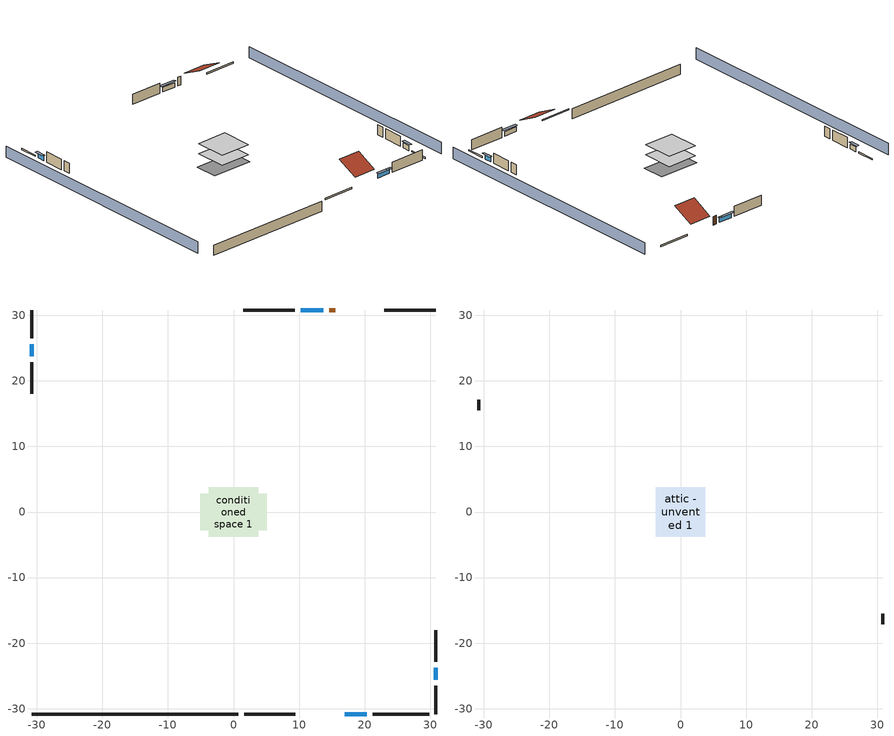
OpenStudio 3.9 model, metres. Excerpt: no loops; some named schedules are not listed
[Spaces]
conditioned space 1
 floor foundation (Slab1 construction): -5.06,-2.82 -5.06,2.82 5.06,2.82 5.06,-2.82 z-2.13
 floor adiabatic (AdiabaticFloorConstruction): -3.78,-3.78 -3.78,3.78 3.78,3.78 3.78,-3.78 z0.3
 wall outside (Wall1 construction): 21.26,-30.8 29.87,-30.8 z0.3:2.74
 wall outside (Wall2 construction): -30.8,22.83 -30.8,18.05 z0.3:2.74
 wall outside (Wall3 construction): 9.34,30.8 1.49,30.8 z0.3:2.74
 wall outside (Wall4 construction): 30.8,-22.83 30.8,-18.05 z0.3:2.74
 wall outside (RimJoist1 construction): 1.64,-30.8 9.45,-30.8 z0.3:0.61
 wall outside (RimJoist2 construction): -30.8,30.8 -30.8,26.47 z0.3:0.61
 wall outside (RimJoist3 construction): 30.8,30.8 23,30.8 z0.3:0.61
 wall outside (RimJoist4 construction): 30.8,-30.8 30.8,-26.47 z0.3:0.61
 wall outside (AdiabaticWallConstruction): 16.95,-30.8 20.33,-30.8 / 13.65,30.8 10.27,30.8 z0.3:1.4; -30.8,25.55 -30.8,23.76 / 30.8,-25.55 30.8,-23.76 z0.3:1.46
 wall outside (AdiabaticWallConstruction 1): 15.5,30.8 14.58,30.8 z0.3:2.34
 wall foundation (FoundationWall1 construction): -30.8,-30.8 0.71,-30.8 z-2.13:0.3
 window (WindowConstruction): 16.95,-30.8 20.33,-30.8 z0.3:1.4
 window (WindowConstruction 1): -30.8,25.54 -30.8,23.76 z0.3:1.46
 window (WindowConstruction 2): 13.65,30.8 10.27,30.8 z0.3:1.4
 window (WindowConstruction 3): 30.8,-25.54 30.8,-23.76 z0.3:1.46
 door (Door): 15.49,30.8 14.58,30.8 z0.3:2.34
 ceiling adiabatic (AdiabaticFloorConstruction): 3.78,-3.78 3.78,3.78 -3.78,3.78 -3.78,-3.78 z0.3
attic - unvented 1
 floor to conditioned space 1 (Floor1 construction Reversed): -3.78,-3.78 -3.78,3.78 3.78,3.78 3.78,-3.78 z2.74
 wall outside (Wall5 construction): -30.8,17.12 -30.8,15.5 z0.3:2.74
 wall outside (Wall6 construction): 30.8,-17.12 30.8,-15.5 z0.3:2.74
 roof outside (Roof1 construction): 16.02,-30.8,2.74 16.02,-25.75,5.27 10.38,-25.75,5.27 10.38,-30.8,2.74
 roof outside (Roof2 construction): 16.42,30.8,2.74 16.42,25.75,5.27 22.07,25.75,5.27 22.07,30.8,2.74
shading: 35.37,-30.8 35.37,30.8 / -35.37,30.8 -35.37,-30.8 z0:2.74; 20.63,-30.8 16.65,-30.8 16.65,-31.41 20.63,-31.41 z1.71; -30.8,23.46 -30.8,25.85 -31.41,25.85 -31.41,23.46 z1.77; 9.97,30.8 13.96,30.8 13.96,31.41 9.97,31.41 z1.71; 30.8,-23.46 30.8,-25.85 31.41,-25.85 31.41,-23.46 z1.77
[Site]
Portland Intl Arpt_OR: Latitude {deg}=45.59; Longitude {deg}=-122.6; Time Zone {hr}=-8; Elevation {m}=33; Terrain=Suburbs; Keep Site Location Information=Yes
[Site:GroundTemperature:Shallow]
10.2558, 8.96328, 8.85977, 9.47314, 11.9355, 14.3863, 16.5111, 17.8571, 17.9714, 16.8767, 14.8061, 12.4304
[Site:WaterMainsTemperature]
Calculation Method=Schedule; Temperature Schedule=mains temperature schedule
[Building]
Building 1
[Material] Roughness=Rough
Name | Thickness {m} | Conductivity {W/m-K} | Density {kg/m3} | Specific Heat {J/kg-K} | Thermal Absorptance | Solar Absorptance | Visible Absorptance
metal surfacing | 0.000508 | 50.0403 | 7801.74 | 460.57 | 0.9 | 0.9 | 0.9
roof rigid ins | 0.00396442 | 0.029427 | 32.04 | 1214.23 | 0.9 | 0.7 | 0.7
osb sheathing 0.5 in. | 0.0127 | 0.115458 | 512.64 | 1214.23 | 0.9 | 0.6 | 0.6
wood siding | 0.0254 | 0.102417 | 544.68 | 1172.36 | 0.9 | 0.85 | 0.85
osb sheathing 0.5 in. 1 | 0.0127 | 0.115458 | 512.64 | 1214.23 | 0.9 | 0.7 | 0.7
wall stud and cavity | 0.1397 | 0.550994 | 139.0536 | 1170.24 | 0.9 | 0.7 | 0.7
gypsum board | 0.0127 | 0.160291 | 801 | 837.4 | 0.9 | 0.6 | 0.6
wall stud and cavity 1 | 0.1397 | 0.727959 | 139.0536 | 1170.24 | 0.9 | 0.6 | 0.6
rim joist stud and cavity | 0.0508 | 0.178688 | 50.32683 | 1063.81 | 0.9 | 0.6 | 0.6
ceiling loosefill ins | 0.0846667 | 0.0480833 | 16.02 | 1046.75 | 0.9 | 0.7 | 0.7
ceiling stud and cavity | 0.1397 | 0.0920385 | 65.682 | 1177.47 | 0.9 | 0.7 | 0.7
concrete 8.0 in. | 0.2032 | 1.803125 | 2242.8 | 837.4 | 0.9 | 0.7 | 0.7
gypsum board 1 | 0.0127 | 0.160291 | 801 | 837.4 | 0.9 | 0.7 | 0.7
concrete 4.0 in. | 0.1016 | 1.803125 | 2242.8 | 837.4 | 0.9 | 0.7 | 0.7
floor covering | 0.0127 | 0.0450781 | 54.468 | 1339.84 | 0.9 | 0.9 | 0.9
wood siding 1; wood siding 2 | 0.0254 | 0.102417 | 544.68 | 1172.36
wall rigid ins; floor rigid ins | 0.512978 | 0.029427 | 32.04 | 1214.23 | 0.9 | 0.7 | 0.7
wall stud and cavity 2 | 0.0889 | 0.380278 | 52.3479 | 1209.89 | 0.9 | 0.7 | 0.7
door material | 0.04445 | 0.0612267 | 512.64 | 1214.23 | 0.9 | 0.7 | 0.7
floor stud and cavity | 0.1397 | 1.75129 | 37.0049 | 1207.88 | 0.9 | 0.7 | 0.7
osb sheathing 0.75 in. | 0.01905 | 0.115458 | 512.64 | 1214.23 | 0.9 | 0.7 | 0.7
floor covering 1 | 0.0127 | 0.0433444 | 54.468 | 1339.84 | 0.9 | 0.6 | 0.6
wall stud and cavity 3 | 0.0889 | 0.391764 | 83.0341 | 1211.67 | 0.9 | 0.7 | 0.7
furniture material conditioned space 1 | 0.1524 | 0.115458 | 640.8 | 1214.23 | 0.9 | 0.6 | 0.6
[Construction]
Roof1 construction; Roof2 construction: metal surfacing, roof rigid ins, osb sheathing 0.5 in.
Wall1 construction; Wall2 construction; Wall3 construction; Wall4 construction: wood siding, osb sheathing 0.5 in. 1, wall stud and cavity, gypsum board
Wall5 construction; Wall6 construction: wood siding, osb sheathing 0.5 in. 1, wall stud and cavity 1
RimJoist1 construction; RimJoist2 construction; RimJoist3 construction; RimJoist4 construction: wood siding, rim joist stud and cavity
Floor1 construction Reversed: gypsum board, ceiling stud and cavity, ceiling loosefill ins
FoundationWall1 construction: concrete 8.0 in., gypsum board 1
Slab1 construction: concrete 4.0 in., floor covering
WindowConstruction; WindowConstruction 1; WindowConstruction 2; WindowConstruction 3: WindowMaterial
AdiabaticWallConstruction: wood siding 1, wall rigid ins, wall stud and cavity 2, gypsum board
Door: door material
AdiabaticWallConstruction 1: wood siding 2, wall rigid ins, wall stud and cavity 2, gypsum board
AdiabaticFloorConstruction: floor stud and cavity, floor rigid ins, osb sheathing 0.75 in., floor covering 1
PartitionWallConstruction: gypsum board, wall stud and cavity 3, gypsum board
furniture construction conditioned space 1: furniture material conditioned space 1
[WindowMaterial:SimpleGlazingSystem]
WindowMaterial: U-Factor {W/m2-K}=4.31528; Solar Heat Gain Coefficient=0.67
[ThermalZone] Multiplier=1; Use Ideal Air Loads=No
Name | Volume {m3} | Thermostat
conditioned space | 278.185 | conditioned space temperature setpoint
attic - unvented | 32.1115
[Sizing:Zone]
attic - unvented: Zone Cooling Design Supply Air Temperature Input Method=SupplyAirTemperature; Zone Cooling Design Supply Air Temperature {C}=14; Zone Cooling Design Supply Air Temperature Difference {deltaC}=11.11; Zone Heating Design Supply Air Temperature Input Method=SupplyAirTemperature; Zone Heating Design Supply Air Temperature {C}=40; Zone Heating Design Supply Air Temperature Difference {deltaC}=11.11; Zone Cooling Design Supply Air Humidity Ratio {kg-H2O/kg-air}=0.0085; Zone Heating Design Supply Air Humidity Ratio {kg-H2O/kg-air}=0.008; Cooling Design Air Flow Method=DesignDay; Heating Design Air Flow Method=DesignDay; Account for Dedicated Outdoor Air System=No; Dedicated Outdoor Air System Control Strategy=NeutralSupplyAir; Dedicated Outdoor Air Low Setpoint Temperature for Design {C}=autosize; Dedicated Outdoor Air High Setpoint Temperature for Design {C}=autosize; Zone Load Sizing Method=Sensible Load Only No Latent Load; Zone Latent Cooling Design Supply Air Humidity Ratio Input Method=HumidityRatioDifference; Zone Cooling Design Supply Air Humidity Ratio Difference {kgWater/kgDryAir}=0.005; Zone Latent Heating Design Supply Air Humidity Ratio Input Method=HumidityRatioDifference; Zone Humidification Design Supply Air Humidity Ratio Difference {kgWater/kgDryAir}=0.005; Sizing Option=Coincident
[Space]
Name | Thermal Zone | Volume {m3}
conditioned space 1 | conditioned space | 278.185
attic - unvented 1 | attic - unvented | 32.1115
[ThermostatSetpoint:DualSetpoint]
conditioned space temperature setpoint: Heating Setpoint Temperature Schedule=heating setpoint; Cooling Setpoint Temperature Schedule=cooling setpoint; Temperature Difference Between Cutout And Setpoint {deltaC}=0
[Foundation:Kiva]
Foundation Kiva 1: Initial Indoor Air Temperature {C}=10; Wall Height Above Grade {m}=0.3048; Wall Depth Below Slab {m}=0.2032
[Foundation:Kiva:Settings]
Soil Conductivity {W/m-K}=2.9427; Soil Density {kg/m3}=1842.3; Soil Specific Heat {J/kg-K}=418.7; Ground Solar Absorptivity=0.9; Ground Thermal Absorptivity=0.9; Ground Surface Roughness {m}=0.03; Far-Field Width {m}=40; Deep-Ground Boundary Condition=ZeroFlux; Deep-Ground Depth {m}=40; Minimum Cell Dimension {m}=0.2; Maximum Cell Growth Coefficient=3; Simulation Timestep=Timestep
[SurfaceProperty:ExposedFoundationPerimeter]
Slab1: Exposed Perimeter Calculation Method=TotalExposedPerimeter; Total Exposed Perimeter {m}=31.51632
[SurfaceProperty:IncidentSolarMultiplier] Incident Solar Multiplier=1; Incident Solar Multiplier Schedule=trans schedule winter=0.85 summer=0.7
Window1; Window2; Window3; Window4
[InternalMass:Definition] Design Level Calculation Method=SurfaceArea
Name | Construction | Surface Area {m2}
partition wall mass | PartitionWallConstruction | 114.085
furniture mass conditioned space 1 | furniture construction conditioned space 1 | 45.63397
[InternalMass] Space or SpaceType=conditioned space 1; Multiplier=1
Name | Internal Mass Definition
partition wall mass | partition wall mass
furniture mass conditioned space 1 | furniture mass conditioned space 1
[Fan:SystemModel]
central ac and furnace supply fan: Availability Schedule=Always On Discrete; Design Maximum Air Flow Rate {m3/s}=0.320924; Speed Control Method=Discrete; Electric Power Minimum Flow Rate Fraction=0.2; Design Pressure Rise {Pa}=500; Motor Efficiency=1; Motor In Air Stream Fraction=1; Design Electric Power Consumption {W}=autosize; Design Power Sizing Method=PowerPerFlow; Electric Power Per Unit Flow Rate {W/(m3/s)}=1059.44; Electric Power Per Unit Flow Rate Per Unit Pressure {W-s/m3-Pa}=1.66667; Fan Total Efficiency=0.7; Motor Loss Radiative Fraction=0; Speed Flow Fraction 1=0.93529; Speed Electric Power Fraction 1=0.81817; Speed Flow Fraction 2=1; Speed Electric Power Fraction 2=1
[EnergyManagementSystem:Sensor]
Name | Output Variable or Output Meter Index Key | Output Variable or Output Meter
central_ac_and_furnace_supply_fan_s; central_ac_and_furnace_supply_fan_s_1 | central ac and furnace supply fan | Fan Electricity Energy
water_heater_T_set | water heater setpoint | Schedule Value
out_pb_s |  | Site Outdoor Air Barometric Pressure
out_wt_s |  | Site Outdoor Air Humidity Ratio
site_vw_s |  | Site Wind Speed
cool_season | cooling season schedule | Schedule Value
central_ac_and_furnace_airloop_Fan_RTF_s | central ac and furnace supply fan | Fan Runtime Fraction Speed 1
central_ac_and_furnace_airloop_Fan_RTF_s_1 | central ac and furnace supply fan | Fan Runtime Fraction Speed 2
natural_vent_s | natural vent schedule | Schedule Value
htg_sp_s | heating setpoint | Schedule Value
clg_sp_s | cooling setpoint | Schedule Value
mech_vent_range_fan_0_sch_s | mech vent range fan 0 schedule | Schedule Value
mech_vent_bath_fan_0_sch_s | mech vent bath fan 0 schedule | Schedule Value
clothes_dryer_exhaust_0_sch_s | clothes_dryer | Schedule Value
htg_load_cond |  | Heating:EnergyTransfer:Zone:CONDITIONED SPACE
clg_load_cond |  | Cooling:EnergyTransfer:Zone:CONDITIONED SPACE
s_conv | Floor1 | Surface Inside Face Convection Heat Gain Energy
s_ig | Floor1 | Surface Inside Face Internal Gains Radiation Heat Gain Energy
s_sol | Floor1 | Surface Inside Face Solar Radiation Heat Gain Energy
s_lgt | Floor1 | Surface Inside Face Lights Radiation Heat Gain Energy
s_surf | Floor1 | Surface Inside Face Net Surface Thermal Radiation Heat Gain Energy
s_conv_1 | FoundationWall1 | Surface Inside Face Convection Heat Gain Energy
s_ig_1 | FoundationWall1 | Surface Inside Face Internal Gains Radiation Heat Gain Energy
s_sol_1 | FoundationWall1 | Surface Inside Face Solar Radiation Heat Gain Energy
s_lgt_1 | FoundationWall1 | Surface Inside Face Lights Radiation Heat Gain Energy
s_surf_1 | FoundationWall1 | Surface Inside Face Net Surface Thermal Radiation Heat Gain Energy
s_conv_2 | inferred conditioned ceiling | Surface Inside Face Convection Heat Gain Energy
s_ig_2 | inferred conditioned ceiling | Surface Inside Face Internal Gains Radiation Heat Gain Energy
s_sol_2 | inferred conditioned ceiling | Surface Inside Face Solar Radiation Heat Gain Energy
s_lgt_2 | inferred conditioned ceiling | Surface Inside Face Lights Radiation Heat Gain Energy
s_surf_2 | inferred conditioned ceiling | Surface Inside Face Net Surface Thermal Radiation Heat Gain Energy
s_conv_3 | inferred conditioned floor | Surface Inside Face Convection Heat Gain Energy
s_ig_3 | inferred conditioned floor | Surface Inside Face Internal Gains Radiation Heat Gain Energy
s_sol_3 | inferred conditioned floor | Surface Inside Face Solar Radiation Heat Gain Energy
s_lgt_3 | inferred conditioned floor | Surface Inside Face Lights Radiation Heat Gain Energy
s_surf_3 | inferred conditioned floor | Surface Inside Face Net Surface Thermal Radiation Heat Gain Energy
s_conv_4 | RimJoist1 | Surface Inside Face Convection Heat Gain Energy
s_ig_4 | RimJoist1 | Surface Inside Face Internal Gains Radiation Heat Gain Energy
s_sol_4 | RimJoist1 | Surface Inside Face Solar Radiation Heat Gain Energy
s_lgt_4 | RimJoist1 | Surface Inside Face Lights Radiation Heat Gain Energy
s_surf_4 | RimJoist1 | Surface Inside Face Net Surface Thermal Radiation Heat Gain Energy
s_conv_5 | RimJoist2 | Surface Inside Face Convection Heat Gain Energy
s_ig_5 | RimJoist2 | Surface Inside Face Internal Gains Radiation Heat Gain Energy
s_sol_5 | RimJoist2 | Surface Inside Face Solar Radiation Heat Gain Energy
s_lgt_5 | RimJoist2 | Surface Inside Face Lights Radiation Heat Gain Energy
s_surf_5 | RimJoist2 | Surface Inside Face Net Surface Thermal Radiation Heat Gain Energy
s_conv_6 | RimJoist3 | Surface Inside Face Convection Heat Gain Energy
s_ig_6 | RimJoist3 | Surface Inside Face Internal Gains Radiation Heat Gain Energy
s_sol_6 | RimJoist3 | Surface Inside Face Solar Radiation Heat Gain Energy
s_lgt_6 | RimJoist3 | Surface Inside Face Lights Radiation Heat Gain Energy
s_surf_6 | RimJoist3 | Surface Inside Face Net Surface Thermal Radiation Heat Gain Energy
s_conv_7 | RimJoist4 | Surface Inside Face Convection Heat Gain Energy
s_ig_7 | RimJoist4 | Surface Inside Face Internal Gains Radiation Heat Gain Energy
s_sol_7 | RimJoist4 | Surface Inside Face Solar Radiation Heat Gain Energy
s_lgt_7 | RimJoist4 | Surface Inside Face Lights Radiation Heat Gain Energy
s_surf_7 | RimJoist4 | Surface Inside Face Net Surface Thermal Radiation Heat Gain Energy
s_conv_8 | Slab1 | Surface Inside Face Convection Heat Gain Energy
s_ig_8 | Slab1 | Surface Inside Face Internal Gains Radiation Heat Gain Energy
s_sol_8 | Slab1 | Surface Inside Face Solar Radiation Heat Gain Energy
s_lgt_8 | Slab1 | Surface Inside Face Lights Radiation Heat Gain Energy
s_surf_8 | Slab1 | Surface Inside Face Net Surface Thermal Radiation Heat Gain Energy
ss_sol | Door1 | Surface Inside Face Solar Radiation Heat Gain Energy
ss_lgt | Door1 | Surface Inside Face Lights Radiation Heat Gain Energy
ss_conv | Door1 | Surface Inside Face Convection Heat Gain Energy
ss_ig | Door1 | Surface Inside Face Internal Gains Radiation Heat Gain Energy
ss_surf | Door1 | Surface Inside Face Net Surface Thermal Radiation Heat Gain Energy
ss_conv_1 | Window1 | Surface Inside Face Convection Heat Gain Energy
ss_ig_1 | Window1 | Surface Inside Face Internal Gains Radiation Heat Gain Energy
ss_surf_1 | Window1 | Surface Inside Face Net Surface Thermal Radiation Heat Gain Energy
ss_trans_in | Window1 | Surface Window Transmitted Solar Radiation Rate
ss_back_out | Window1 | Surface Window Shortwave from Zone Back Out Window Heat Transfer Rate
ss_trans_out | Window1 | Surface Inside Face Initial Transmitted Diffuse Transmitted Out Window Solar Radiation Rate
ss_conv_2 | Window2 | Surface Inside Face Convection Heat Gain Energy
ss_ig_2 | Window2 | Surface Inside Face Internal Gains Radiation Heat Gain Energy
ss_surf_2 | Window2 | Surface Inside Face Net Surface Thermal Radiation Heat Gain Energy
ss_trans_in_1 | Window2 | Surface Window Transmitted Solar Radiation Rate
ss_back_out_1 | Window2 | Surface Window Shortwave from Zone Back Out Window Heat Transfer Rate
ss_trans_out_1 | Window2 | Surface Inside Face Initial Transmitted Diffuse Transmitted Out Window Solar Radiation Rate
ss_conv_3 | Window3 | Surface Inside Face Convection Heat Gain Energy
ss_ig_3 | Window3 | Surface Inside Face Internal Gains Radiation Heat Gain Energy
ss_surf_3 | Window3 | Surface Inside Face Net Surface Thermal Radiation Heat Gain Energy
ss_trans_in_2 | Window3 | Surface Window Transmitted Solar Radiation Rate
ss_back_out_2 | Window3 | Surface Window Shortwave from Zone Back Out Window Heat Transfer Rate
ss_trans_out_2 | Window3 | Surface Inside Face Initial Transmitted Diffuse Transmitted Out Window Solar Radiation Rate
ss_conv_4 | Window4 | Surface Inside Face Convection Heat Gain Energy
ss_ig_4 | Window4 | Surface Inside Face Internal Gains Radiation Heat Gain Energy
ss_surf_4 | Window4 | Surface Inside Face Net Surface Thermal Radiation Heat Gain Energy
ss_trans_in_3 | Window4 | Surface Window Transmitted Solar Radiation Rate
ss_back_out_3 | Window4 | Surface Window Shortwave from Zone Back Out Window Heat Transfer Rate
ss_trans_out_3 | Window4 | Surface Inside Face Initial Transmitted Diffuse Transmitted Out Window Solar Radiation Rate
s_conv_9 | Wall1 | Surface Inside Face Convection Heat Gain Energy
s_ig_9 | Wall1 | Surface Inside Face Internal Gains Radiation Heat Gain Energy
s_sol_9 | Wall1 | Surface Inside Face Solar Radiation Heat Gain Energy
s_lgt_9 | Wall1 | Surface Inside Face Lights Radiation Heat Gain Energy
s_surf_9 | Wall1 | Surface Inside Face Net Surface Thermal Radiation Heat Gain Energy
s_conv_10 | Wall2 | Surface Inside Face Convection Heat Gain Energy
s_ig_10 | Wall2 | Surface Inside Face Internal Gains Radiation Heat Gain Energy
s_sol_10 | Wall2 | Surface Inside Face Solar Radiation Heat Gain Energy
s_lgt_10 | Wall2 | Surface Inside Face Lights Radiation Heat Gain Energy
s_surf_10 | Wall2 | Surface Inside Face Net Surface Thermal Radiation Heat Gain Energy
s_conv_11 | Wall3 | Surface Inside Face Convection Heat Gain Energy
s_ig_11 | Wall3 | Surface Inside Face Internal Gains Radiation Heat Gain Energy
s_sol_11 | Wall3 | Surface Inside Face Solar Radiation Heat Gain Energy
s_lgt_11 | Wall3 | Surface Inside Face Lights Radiation Heat Gain Energy
s_surf_11 | Wall3 | Surface Inside Face Net Surface Thermal Radiation Heat Gain Energy
s_conv_12 | Wall4 | Surface Inside Face Convection Heat Gain Energy
s_ig_12 | Wall4 | Surface Inside Face Internal Gains Radiation Heat Gain Energy
s_sol_12 | Wall4 | Surface Inside Face Solar Radiation Heat Gain Energy
s_lgt_12 | Wall4 | Surface Inside Face Lights Radiation Heat Gain Energy
s_surf_12 | Wall4 | Surface Inside Face Net Surface Thermal Radiation Heat Gain Energy
im_conv | furniture mass conditioned space 1 | Surface Inside Face Convection Heat Gain Energy
im_ig | furniture mass conditioned space 1 | Surface Inside Face Internal Gains Radiation Heat Gain Energy
im_sol | furniture mass conditioned space 1 | Surface Inside Face Solar Radiation Heat Gain Energy
im_lgt | furniture mass conditioned space 1 | Surface Inside Face Lights Radiation Heat Gain Energy
im_surf | furniture mass conditioned space 1 | Surface Inside Face Net Surface Thermal Radiation Heat Gain Energy
im_conv_1 | partition wall mass | Surface Inside Face Convection Heat Gain Energy
im_ig_1 | partition wall mass | Surface Inside Face Internal Gains Radiation Heat Gain Energy
im_sol_1 | partition wall mass | Surface Inside Face Solar Radiation Heat Gain Energy
im_lgt_1 | partition wall mass | Surface Inside Face Lights Radiation Heat Gain Energy
im_surf_1 | partition wall mass | Surface Inside Face Net Surface Thermal Radiation Heat Gain Energy
airflow_gain | infil flow | Infiltration Sensible Heat Gain Energy
airflow_loss | infil flow | Infiltration Sensible Heat Loss Energy
airflow_gain_1 | natural vent flow | Infiltration Sensible Heat Gain Energy
airflow_loss_1 | natural vent flow | Infiltration Sensible Heat Loss Energy
airflow_gain_2 | whole house fan flow | Infiltration Sensible Heat Gain Energy
airflow_loss_2 | whole house fan flow | Infiltration Sensible Heat Loss Energy
mv_conv | mech vent bath fan 0 | Electric Equipment Convective Heating Energy
mv_rad | mech vent bath fan 0 | Electric Equipment Radiant Heating Energy
mv_conv_1 | mech vent house fan | Electric Equipment Convective Heating Energy
mv_rad_1 | mech vent house fan | Electric Equipment Radiant Heating Energy
mv_conv_2 | mech vent house fan cfis | Electric Equipment Convective Heating Energy
mv_rad_2 | mech vent house fan cfis | Electric Equipment Radiant Heating Energy
mv_conv_3 | mech vent range fan 0 | Electric Equipment Convective Heating Energy
[OtherEquipment:Definition] Design Level Calculation Method=EquipmentLevel
Name | Design Level {W} | Fraction Latent | Fraction Radiant | Fraction Lost
water heater sens; mech vent house fan sensible load | 0 | 0 | 0 | 0
water heater lat; mech vent house fan latent load | 0 | 1 | 0 | 0
water heater energy adjustment1 | 0.01 | 0 | 0 | 1
clothes dryer 2 | 2035.83 | 0.015 | 0.081 | 0.85
cooking range 2 | 0 | 0.08 | 0.432 | 0.2
general water use sensible | -116.29 | 0 | 0.6 | 0
general water use latent | 117.996 | 1 | 0 | 0
[OtherEquipment] Space or SpaceType=conditioned space 1
Name | Other Equipment Definition | Schedule | Fuel Type
water heater sens | water heater sens | Always On Discrete
water heater lat | water heater lat | Always On Discrete
water heater energy adjustment1 | water heater energy adjustment1 | Always On Discrete | Electricity
clothes dryer 1 | clothes dryer 2 | clothes_dryer | NaturalGas
cooking range 1 | cooking range 2 | cooking_range | Electricity
general water use sensible | general water use sensible | general water use schedule
general water use latent | general water use latent | general water use schedule
mech vent house fan sensible load | mech vent house fan sensible load | Always On Discrete
mech vent house fan latent load | mech vent house fan latent load | Always On Discrete
[ElectricEquipment:Definition] Design Level Calculation Method=EquipmentLevel
Name | Design Level {W} | Fraction Latent | Fraction Radiant | Fraction Lost
clothes washer | 175.425 | 0.03 | 0.162 | 0.7
clothes dryer | 153.241 | 0.015 | 0.081 | 0.85
dishwasher | 500.382 | 0.3 | 0.18 | 0.4
fridge | 43.7215 | 0 | 0.6 | 0
fridge 2 | 80.4475 | 0 | 0.6 | 0
cooking range | 1630.78 | 0.08 | 0.432 | 0.2
misc tv | 619.571 | 0 | 0.6 | 0
misc plug loads | 464.052 | 0.021 | 0.558 | 0.049
whole house fan; mech vent house fan | 0 | 0 | 0 | 1
mech vent house fan cfis | 0 | 0 | 0 | 0
mech vent range fan 0; mech vent bath fan 0 | 30 | 0 | 0 | 1
[ElectricEquipment] Space or SpaceType=conditioned space 1
Name | Electric Equipment Definition | Schedule
clothes washer | clothes washer | clothes_washer
clothes dryer | clothes dryer | clothes_dryer
dishwasher | dishwasher | dishwasher
fridge | fridge | fridge schedule
fridge 1 | fridge 2 | fridge schedule 1
cooking range | cooking range | cooking_range
misc tv | misc tv | plug_loads_tv
misc plug loads | misc plug loads | plug_loads_other
whole house fan | whole house fan | Always On Discrete
mech vent house fan | mech vent house fan | mech vent house fan schedule
mech vent house fan cfis | mech vent house fan cfis | mech vent house fan cfis schedule
mech vent range fan 0 | mech vent range fan 0 | mech vent range fan 0 schedule
mech vent bath fan 0 | mech vent bath fan 0 | mech vent bath fan 0 schedule
[WaterUse:Equipment:Definition]
Name | Peak Flow Rate {m3/s}
clothes washer | 2.04064e-06
dishwasher | 4.76248e-06
[Lights:Definition]
interior lighting: Design Level Calculation Method=LightingLevel; Lighting Level {W}=194.289; Fraction Radiant=0.6; Fraction Visible=0.2; Return Air Fraction=0
[Lights]
interior lighting: Lights Definition=interior lighting; Space or SpaceType=conditioned space 1; Schedule=lighting_interior; Fraction Replaceable=1
[Exterior:Lights:Definition]
exterior lighting: Design Level {W}=6.19068
[Exterior:Lights]
exterior lighting: Exterior Lights Definition=exterior lighting; Schedule=exterior lighting schedule
[People:Definition]
occupants: Number of People Calculation Method=People; Number of People {people}=6; Fraction Radiant=0.314171; Sensible Heat Fraction=0.56303; Carbon Dioxide Generation Rate {m3/s-W}=0; Enable ASHRAE 55 Comfort Warnings=No; Mean Radiant Temperature Calculation Type=EnclosureAveraged
[People]
occupants: People Definition=occupants; Space or SpaceType=conditioned space 1; Number of People Schedule=occupants; Activity Level Schedule=occupants activity schedule; Multiplier=1
[SpaceInfiltration:DesignFlowRate] Schedule=Always On Discrete
Name | Space or SpaceType | Design Flow Rate Calculation Method | Design Flow Rate {m3/s} | Air Changes per Hour {1/hr} | Constant Term Coefficient | Temperature Term Coefficient | Velocity Term Coefficient | Velocity Squared Term Coefficient
natural vent flow; whole house fan flow; infil flow | conditioned space 1 | Flow/Space | 0
infil attic - unvented 1 | attic - unvented 1 | AirChanges/Hour |  | 0.1 | 1 | 0 | 0 | 0
[ZoneMixing]
whole house fan mix: Zone or Space=attic - unvented; Schedule=Always On Continuous; Design Flow Rate Calculation Method=Flow/Zone; Design Flow Rate {m3/s}=0; Source Zone or Space=conditioned space
